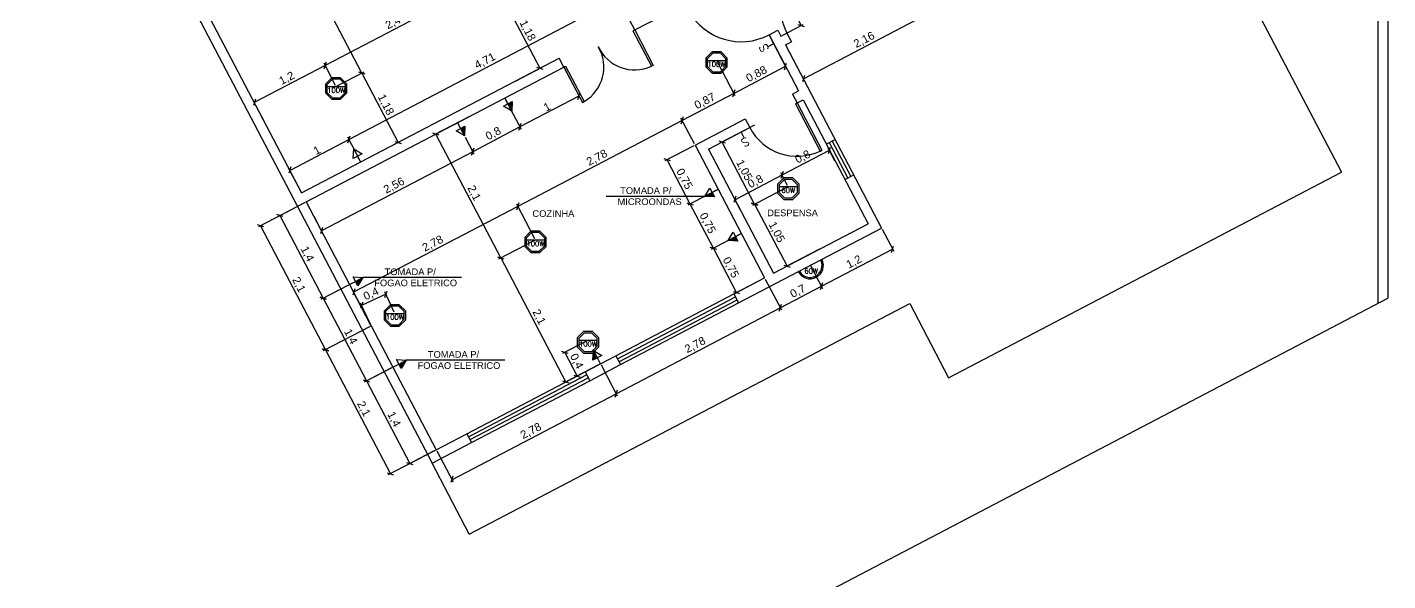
# Model space of a CAD drawing. Header units: millimetres. Extents: x 562 to 1062, y -27 to 300.
# Drawn here: x 684.96 to 705.36, y 224.34 to 232.64 of the extents above; entities that cross this region are included whole.
import ezdxf
from ezdxf.enums import TextEntityAlignment as Align

# ---------------------------------------------------------------- set-up
doc = ezdxf.new("R2010")
doc.units = ezdxf.units.MM
doc.header["$LTSCALE"] = 0.04
doc.linetypes.add('ACAD_ISO03W100', pattern=[30, 12, -18])
for name, color, linetype in [('01', 1, 'Continuous'), ('02', 2, 'Continuous'), ('03', 3, 'Continuous'), ('05', 5, 'Continuous'), ('1', 1, 'Continuous'), ('2', 2, 'Continuous'), ('BAN', 11, 'Continuous'), ('LUMINAR', 2, 'Continuous'), ('TRACEJADO', 7, 'ACAD_ISO03W100')]:
    doc.layers.add(name, color=color, linetype=linetype)
doc.styles.add('SIMPLEX', font='SIMPLEX.SHX')
doc.styles.get("Standard").update_dxf_attribs({"font": 'arial.ttf'})
doc.dimstyles.new('ISO-25', dxfattribs={"dimscale": 0.03, "dimtxt": 4, "dimasz": 2.5, "dimexe": 1.25, "dimexo": 0.625, "dimtad": 1, "dimtxsty": 'Standard', "dimblk": 'OBLIQUE', "dimcen": 2.5, "dimadec": 3, "dimazin": 0, "dimtfac": 1, "dimtmove": 0, "dimatfit": 3, "dimldrblk": 'OBLIQUE', "dimfxl": 1, "dimarcsym": 0})

# ---------------------------------------------------------------- blocks, each defined once
blk = doc.blocks.new('_Oblique')
at = {"layer": 'TRACEJADO', "color": 0, "lineweight": -2}
blk.add_line((-0.5, -0.5), (0.5, 0.5), dxfattribs=at)
blk = doc.blocks.new('*D317')
at = {"layer": 'BAN', "color": 0}
for p, q in [((695.742, 233.537), (696.06, 233.704)), ((696.027, 233.686), (696.561, 232.668)), ((696.364, 232.565), (696.594, 232.685))]:
    blk.add_line(p, q, dxfattribs=at)
at = {"layer": 'Defpoints', "color": 0}
for p in [(695.725, 233.528), (696.561, 232.668), (696.347, 232.556)]:
    blk.add_point(p, dxfattribs=at)
at = {"layer": 'BAN', "color": 0, "xscale": 0.075, "yscale": 0.075, "zscale": 0.075}
for p, rotation in [((696.027, 233.686), 117.6381895532745), ((696.561, 232.668), 297.6381895532745)]:
    blk.add_blockref('_Oblique', p, dxfattribs=dict(at, rotation=rotation))
at = {"layer": 'BAN', "color": 0, "insert": (696.374, 233.219), "char_height": 0.12, "attachment_point": 5, "rotation": 297.6382}
blk.add_mtext('1,15', dxfattribs=at)
blk = doc.blocks.new('*D319')
at = {"layer": 'BAN', "color": 0, "lineweight": -2}
for p, q in [((688.893, 230.496), (689.779, 230.96)), ((689.948, 230.637), (689.762, 230.994)), ((689.063, 230.173), (688.876, 230.53))]:
    blk.add_line(p, q, dxfattribs=at)
at = {"layer": 'Defpoints', "color": 0}
for p in [(689.779, 230.96), (689.957, 230.621), (689.071, 230.157)]:
    blk.add_point(p, dxfattribs=at)
at = {"layer": 'BAN', "color": 0, "lineweight": -2, "xscale": 0.075, "yscale": 0.075, "zscale": 0.075}
for p, rotation in [((689.779, 230.96), 27.63818955327951), ((688.893, 230.496), 207.6381895532795)]:
    blk.add_blockref('_Oblique', p, dxfattribs=dict(at, rotation=rotation))
at = {"layer": 'BAN', "color": 0, "insert": (689.3, 230.798), "char_height": 0.12, "attachment_point": 5, "rotation": 27.6382}
blk.add_mtext('1', dxfattribs=at)
blk = doc.blocks.new('*D320')
at = {"layer": 'BAN', "color": 0}
for p, q in [((689.779, 230.96), (693.951, 233.145)), ((694.097, 232.866), (693.933, 233.178)), ((689.948, 230.637), (689.762, 230.994))]:
    blk.add_line(p, q, dxfattribs=at)
at = {"layer": 'Defpoints', "color": 0}
for p in [(693.951, 233.145), (694.105, 232.849), (689.957, 230.621)]:
    blk.add_point(p, dxfattribs=at)
at = {"layer": 'BAN', "color": 0, "xscale": 0.075, "yscale": 0.075, "zscale": 0.075}
for p, rotation in [((693.951, 233.145), 27.63818955327947), ((689.779, 230.96), 207.6381895532795)]:
    blk.add_blockref('_Oblique', p, dxfattribs=dict(at, rotation=rotation))
at = {"layer": 'BAN', "color": 0, "insert": (691.823, 232.133), "char_height": 0.12, "attachment_point": 5, "rotation": 27.6382}
blk.add_mtext('4,71', dxfattribs=at)
blk = doc.blocks.new('*D323')
at = {"layer": 'BAN', "color": 0}
for p, q in [((691.707, 232.884), (691.533, 233.216)), ((691.55, 233.183), (689.424, 232.07)), ((689.581, 231.771), (689.407, 232.103))]:
    blk.add_line(p, q, dxfattribs=at)
at = {"layer": 'Defpoints', "color": 0}
for p in [(691.715, 232.868), (689.424, 232.07), (689.589, 231.754)]:
    blk.add_point(p, dxfattribs=at)
at = {"layer": 'BAN', "color": 0, "xscale": 0.075, "yscale": 0.075, "zscale": 0.075}
for p, rotation in [((691.55, 233.183), 27.63818955328132), ((689.424, 232.07), 207.6381895532814)]:
    blk.add_blockref('_Oblique', p, dxfattribs=dict(at, rotation=rotation))
at = {"layer": 'BAN', "color": 0, "insert": (690.445, 232.707), "char_height": 0.12, "attachment_point": 5, "rotation": 27.6382}
blk.add_mtext('2,4', dxfattribs=at)
blk = doc.blocks.new('*D324')
at = {"layer": 'BAN', "color": 0}
for p, q in [((689.424, 232.07), (688.361, 231.513)), ((689.581, 231.771), (689.407, 232.103)), ((688.518, 231.214), (688.344, 231.546))]:
    blk.add_line(p, q, dxfattribs=at)
at = {"layer": 'Defpoints', "color": 0}
for p in [(689.589, 231.754), (688.361, 231.513), (688.526, 231.198)]:
    blk.add_point(p, dxfattribs=at)
at = {"layer": 'BAN', "color": 0, "xscale": 0.075, "yscale": 0.075, "zscale": 0.075}
for p, rotation in [((689.424, 232.07), 27.63818955328132), ((688.361, 231.513), 207.6381895532814)]:
    blk.add_blockref('_Oblique', p, dxfattribs=dict(at, rotation=rotation))
at = {"layer": 'BAN', "color": 0, "insert": (688.851, 231.872), "char_height": 0.12, "attachment_point": 5, "rotation": 27.6382}
blk.add_mtext('1,2', dxfattribs=at)
blk = doc.blocks.new('*D343')
at = {"layer": 'BAN', "color": 0, "lineweight": -2}
for p, q in [((698.251, 233.362), (698.526, 232.837)), ((696.595, 231.868), (698.508, 232.87)), ((696.337, 232.36), (696.612, 231.835))]:
    blk.add_line(p, q, dxfattribs=at)
at = {"layer": 'Defpoints', "color": 0}
for p in [(698.242, 233.379), (698.508, 232.87), (696.328, 232.377)]:
    blk.add_point(p, dxfattribs=at)
at = {"layer": 'BAN', "color": 0, "lineweight": -2, "xscale": 0.075, "yscale": 0.075, "zscale": 0.075}
for p, rotation in [((698.508, 232.87), 27.63818955328153), ((696.595, 231.868), 207.6381895532815)]:
    blk.add_blockref('_Oblique', p, dxfattribs=dict(at, rotation=rotation))
at = {"layer": 'BAN', "color": 0, "insert": (697.509, 232.449), "char_height": 0.12, "attachment_point": 5, "rotation": 27.6382}
blk.add_mtext('2,16', dxfattribs=at)
blk = doc.blocks.new('*D347')
at = {"layer": 'BAN', "color": 0, "lineweight": -2}
for p, q in [((689.606, 231.763), (690.007, 231.973)), ((689.974, 231.956), (690.519, 230.915)), ((690.151, 230.722), (690.552, 230.932))]:
    blk.add_line(p, q, dxfattribs=at)
at = {"layer": 'Defpoints', "color": 0}
for p in [(689.589, 231.754), (690.519, 230.915), (690.134, 230.714)]:
    blk.add_point(p, dxfattribs=at)
at = {"layer": 'BAN', "color": 0, "lineweight": -2, "xscale": 0.075, "yscale": 0.075, "zscale": 0.075}
for p, rotation in [((689.974, 231.956), 117.6381895532807), ((690.519, 230.915), 297.6381895532807)]:
    blk.add_blockref('_Oblique', p, dxfattribs=dict(at, rotation=rotation))
at = {"layer": 'BAN', "color": 0, "insert": (690.327, 231.478), "char_height": 0.12, "attachment_point": 5, "rotation": 297.6382}
blk.add_mtext('1,18', dxfattribs=at)
blk = doc.blocks.new('*D348')
at = {"layer": 'BAN', "color": 0}
for p, q in [((688.516, 233.845), (688.917, 234.055)), ((689.974, 231.956), (688.884, 234.038)), ((689.606, 231.763), (690.007, 231.973))]:
    blk.add_line(p, q, dxfattribs=at)
at = {"layer": 'Defpoints', "color": 0}
for p in [(688.884, 234.038), (688.499, 233.836), (689.589, 231.754)]:
    blk.add_point(p, dxfattribs=at)
at = {"layer": 'BAN', "color": 0, "xscale": 0.075, "yscale": 0.075, "zscale": 0.075}
for p, rotation in [((688.884, 234.038), 117.6381895532807), ((689.974, 231.956), 297.6381895532807)]:
    blk.add_blockref('_Oblique', p, dxfattribs=dict(at, rotation=rotation))
at = {"layer": 'BAN', "color": 0, "insert": (689.51, 233.039), "char_height": 0.12, "attachment_point": 5, "rotation": 297.6382}
blk.add_mtext('2,35', dxfattribs=at)
blk = doc.blocks.new('*D350')
at = {"layer": 'BAN', "color": 0, "lineweight": -2}
for p, q in [((691.732, 232.876), (692.133, 233.087)), ((692.1, 233.069), (692.645, 232.028)), ((692.277, 231.836), (692.679, 232.046))]:
    blk.add_line(p, q, dxfattribs=at)
at = {"layer": 'Defpoints', "color": 0}
for p in [(691.715, 232.868), (692.645, 232.028), (692.261, 231.827)]:
    blk.add_point(p, dxfattribs=at)
at = {"layer": 'BAN', "color": 0, "lineweight": -2, "xscale": 0.075, "yscale": 0.075, "zscale": 0.075}
for p, rotation in [((692.1, 233.069), 117.6381895532807), ((692.645, 232.028), 297.6381895532807)]:
    blk.add_blockref('_Oblique', p, dxfattribs=dict(at, rotation=rotation))
at = {"layer": 'BAN', "color": 0, "insert": (692.453, 232.591), "char_height": 0.12, "attachment_point": 5, "rotation": 297.6382}
blk.add_mtext('1,18', dxfattribs=at)
blk = doc.blocks.new('*D356')
at = {"layer": 'BAN', "color": 0, "lineweight": -2}
for p, q in [((693.011, 232.029), (693.248, 231.577)), ((693.23, 231.611), (692.344, 231.147)), ((692.125, 231.565), (692.362, 231.113))]:
    blk.add_line(p, q, dxfattribs=at)
at = {"layer": 'Defpoints', "color": 0}
for p in [(693.002, 232.046), (692.116, 231.582), (692.344, 231.147)]:
    blk.add_point(p, dxfattribs=at)
at = {"layer": 'BAN', "color": 0, "lineweight": -2, "xscale": 0.075, "yscale": 0.075, "zscale": 0.075}
for p, rotation in [((693.23, 231.611), 27.63818955327516), ((692.344, 231.147), 207.6381895532752)]:
    blk.add_blockref('_Oblique', p, dxfattribs=dict(at, rotation=rotation))
at = {"layer": 'BAN', "color": 0, "insert": (692.751, 231.449), "char_height": 0.12, "attachment_point": 5, "rotation": 27.6382}
blk.add_mtext('1', dxfattribs=at)
blk = doc.blocks.new('*D357')
at = {"layer": 'BAN', "color": 0}
for p, q in [((692.125, 231.565), (692.362, 231.113)), ((691.521, 230.995), (691.653, 230.742)), ((692.344, 231.147), (691.636, 230.776))]:
    blk.add_line(p, q, dxfattribs=at)
at = {"layer": 'Defpoints', "color": 0}
for p in [(692.116, 231.582), (691.512, 231.012), (691.636, 230.776)]:
    blk.add_point(p, dxfattribs=at)
at = {"layer": 'BAN', "color": 0, "xscale": 0.075, "yscale": 0.075, "zscale": 0.075}
for p, rotation in [((692.344, 231.147), 27.63818955327516), ((691.636, 230.776), 207.6381895532752)]:
    blk.add_blockref('_Oblique', p, dxfattribs=dict(at, rotation=rotation))
at = {"layer": 'BAN', "color": 0, "insert": (691.948, 231.042), "char_height": 0.12, "attachment_point": 5, "rotation": 27.6382}
blk.add_mtext('0,8', dxfattribs=at)
blk = doc.blocks.new('*D358')
at = {"layer": 'BAN', "color": 0}
for p, q in [((691.521, 230.995), (691.653, 230.742)), ((691.636, 230.776), (689.369, 229.589)), ((689.254, 229.808), (689.386, 229.555))]:
    blk.add_line(p, q, dxfattribs=at)
at = {"layer": 'Defpoints', "color": 0}
for p in [(691.512, 231.012), (689.245, 229.825), (689.369, 229.589)]:
    blk.add_point(p, dxfattribs=at)
at = {"layer": 'BAN', "color": 0, "xscale": 0.075, "yscale": 0.075, "zscale": 0.075}
for p, rotation in [((691.636, 230.776), 27.63818955327516), ((689.369, 229.589), 207.6381895532752)]:
    blk.add_blockref('_Oblique', p, dxfattribs=dict(at, rotation=rotation))
at = {"layer": 'BAN', "color": 0, "insert": (690.46, 230.263), "char_height": 0.12, "attachment_point": 5, "rotation": 27.6382}
blk.add_mtext('2,56', dxfattribs=at)
blk = doc.blocks.new('*D359')
at = {"layer": 'BAN', "color": 0, "lineweight": -2}
for p, q in [((696.077, 232.534), (696.344, 232.024)), ((695.301, 232.128), (695.568, 231.618)), ((695.551, 231.651), (696.326, 232.057))]:
    blk.add_line(p, q, dxfattribs=at)
at = {"layer": 'Defpoints', "color": 0}
for p in [(696.068, 232.551), (695.293, 232.145), (696.326, 232.057)]:
    blk.add_point(p, dxfattribs=at)
at = {"layer": 'BAN', "color": 0, "lineweight": -2, "xscale": 0.075, "yscale": 0.075, "zscale": 0.075}
for p, rotation in [((696.326, 232.057), 27.63818955327663), ((695.551, 231.651), 207.6381895532766)]:
    blk.add_blockref('_Oblique', p, dxfattribs=dict(at, rotation=rotation))
at = {"layer": 'BAN', "color": 0, "insert": (695.896, 231.935), "char_height": 0.12, "attachment_point": 5, "rotation": 27.6382}
blk.add_mtext('0,88', dxfattribs=at)
blk = doc.blocks.new('*D360')
at = {"layer": 'BAN', "color": 0}
for p, q in [((695.301, 232.128), (695.568, 231.618)), ((695.551, 231.651), (694.776, 231.246)), ((694.961, 230.892), (694.758, 231.279))]:
    blk.add_line(p, q, dxfattribs=at)
at = {"layer": 'Defpoints', "color": 0}
for p in [(695.293, 232.145), (694.776, 231.246), (694.97, 230.875)]:
    blk.add_point(p, dxfattribs=at)
at = {"layer": 'BAN', "color": 0, "xscale": 0.075, "yscale": 0.075, "zscale": 0.075}
for p, rotation in [((695.551, 231.651), 27.6381895532766), ((694.776, 231.246), 207.6381895532766)]:
    blk.add_blockref('_Oblique', p, dxfattribs=dict(at, rotation=rotation))
at = {"layer": 'BAN', "color": 0, "insert": (695.121, 231.529), "char_height": 0.12, "attachment_point": 5, "rotation": 27.6382}
blk.add_mtext('0,87', dxfattribs=at)
blk = doc.blocks.new('*D361')
at = {"layer": 'BAN', "color": 0}
for p, q in [((694.776, 231.246), (692.314, 229.956)), ((694.961, 230.892), (694.758, 231.279)), ((692.569, 229.47), (692.296, 229.989))]:
    blk.add_line(p, q, dxfattribs=at)
at = {"layer": 'Defpoints', "color": 0}
for p in [(694.97, 230.875), (692.314, 229.956), (692.577, 229.453)]:
    blk.add_point(p, dxfattribs=at)
at = {"layer": 'BAN', "color": 0, "xscale": 0.075, "yscale": 0.075, "zscale": 0.075}
for p, rotation in [((694.776, 231.246), 27.6381895532766), ((692.314, 229.956), 207.6381895532766)]:
    blk.add_blockref('_Oblique', p, dxfattribs=dict(at, rotation=rotation))
at = {"layer": 'BAN', "color": 0, "insert": (693.503, 230.681), "char_height": 0.12, "attachment_point": 5, "rotation": 27.6382}
blk.add_mtext('2,78', dxfattribs=at)
blk = doc.blocks.new('*D362')
at = {"layer": 'BAN', "color": 0}
for p, q in [((692.314, 229.956), (689.851, 228.667)), ((692.569, 229.47), (692.296, 229.989)), ((690.106, 228.18), (689.834, 228.7))]:
    blk.add_line(p, q, dxfattribs=at)
at = {"layer": 'Defpoints', "color": 0}
for p in [(692.577, 229.453), (689.851, 228.667), (690.115, 228.164)]:
    blk.add_point(p, dxfattribs=at)
at = {"layer": 'BAN', "color": 0, "xscale": 0.075, "yscale": 0.075, "zscale": 0.075}
for p, rotation in [((692.314, 229.956), 27.6381895532766), ((689.851, 228.667), 207.6381895532766)]:
    blk.add_blockref('_Oblique', p, dxfattribs=dict(at, rotation=rotation))
at = {"layer": 'BAN', "color": 0, "insert": (691.04, 229.392), "char_height": 0.12, "attachment_point": 5, "rotation": 27.6382}
blk.add_mtext('2,78', dxfattribs=at)
blk = doc.blocks.new('*D363')
at = {"layer": 'BAN', "color": 0, "lineweight": -2}
for p, q in [((693.561, 227.576), (693.804, 227.112)), ((691.324, 225.855), (693.787, 227.145)), ((691.098, 226.287), (691.341, 225.822))]:
    blk.add_line(p, q, dxfattribs=at)
at = {"layer": 'Defpoints', "color": 0}
for p in [(693.552, 227.593), (693.787, 227.145), (691.089, 226.303)]:
    blk.add_point(p, dxfattribs=at)
at = {"layer": 'BAN', "color": 0, "lineweight": -2, "xscale": 0.075, "yscale": 0.075, "zscale": 0.075}
for p, rotation in [((693.787, 227.145), 27.63818955327713), ((691.324, 225.855), 207.6381895532771)]:
    blk.add_blockref('_Oblique', p, dxfattribs=dict(at, rotation=rotation))
at = {"layer": 'BAN', "color": 0, "insert": (692.513, 226.581), "char_height": 0.12, "attachment_point": 5, "rotation": 27.6382}
blk.add_mtext('2,78', dxfattribs=at)
blk = doc.blocks.new('*D364')
at = {"layer": 'BAN', "color": 0}
for p, q in [((696.022, 228.865), (696.266, 228.401)), ((693.787, 227.145), (696.248, 228.434)), ((693.561, 227.576), (693.804, 227.112))]:
    blk.add_line(p, q, dxfattribs=at)
at = {"layer": 'Defpoints', "color": 0}
for p in [(696.014, 228.882), (696.248, 228.434), (693.552, 227.593)]:
    blk.add_point(p, dxfattribs=at)
at = {"layer": 'BAN', "color": 0, "xscale": 0.075, "yscale": 0.075, "zscale": 0.075}
for p, rotation in [((696.248, 228.434), 27.63818955327713), ((693.787, 227.145), 207.6381895532771)]:
    blk.add_blockref('_Oblique', p, dxfattribs=dict(at, rotation=rotation))
at = {"layer": 'BAN', "color": 0, "insert": (694.975, 227.87), "char_height": 0.12, "attachment_point": 5, "rotation": 27.6382}
blk.add_mtext('2,78', dxfattribs=at)
blk = doc.blocks.new('*D365')
at = {"layer": 'BAN', "color": 0}
for p, q in [((696.704, 229.069), (696.884, 228.725)), ((696.022, 228.865), (696.266, 228.401)), ((696.248, 228.434), (696.867, 228.758))]:
    blk.add_line(p, q, dxfattribs=at)
at = {"layer": 'Defpoints', "color": 0}
for p in [(696.695, 229.086), (696.014, 228.882), (696.867, 228.758)]:
    blk.add_point(p, dxfattribs=at)
at = {"layer": 'BAN', "color": 0, "xscale": 0.075, "yscale": 0.075, "zscale": 0.075}
for p, rotation in [((696.867, 228.758), 27.63818955327713), ((696.248, 228.434), 207.6381895532771)]:
    blk.add_blockref('_Oblique', p, dxfattribs=dict(at, rotation=rotation))
at = {"layer": 'BAN', "color": 0, "insert": (696.515, 228.676), "char_height": 0.12, "attachment_point": 5, "rotation": 27.6382}
blk.add_mtext('0,7', dxfattribs=at)
blk = doc.blocks.new('*D366')
at = {"layer": 'BAN', "color": 0}
for p, q in [((697.775, 229.614), (697.949, 229.282)), ((696.867, 228.758), (697.931, 229.315)), ((696.704, 229.069), (696.884, 228.725))]:
    blk.add_line(p, q, dxfattribs=at)
at = {"layer": 'Defpoints', "color": 0}
for p in [(697.766, 229.63), (697.931, 229.315), (696.695, 229.086)]:
    blk.add_point(p, dxfattribs=at)
at = {"layer": 'BAN', "color": 0, "xscale": 0.075, "yscale": 0.075, "zscale": 0.075}
for p, rotation in [((697.931, 229.315), 27.63818955327713), ((696.867, 228.758), 207.6381895532771)]:
    blk.add_blockref('_Oblique', p, dxfattribs=dict(at, rotation=rotation))
at = {"layer": 'BAN', "color": 0, "insert": (697.357, 229.117), "char_height": 0.12, "attachment_point": 5, "rotation": 27.6382}
blk.add_mtext('1,2', dxfattribs=at)
blk = doc.blocks.new('*D367')
at = {"layer": 'BAN', "color": 0, "lineweight": -2}
for p, q in [((690.335, 228.639), (689.971, 228.47)), ((690.461, 228.366), (690.319, 228.673)), ((690.098, 228.197), (689.956, 228.504))]:
    blk.add_line(p, q, dxfattribs=at)
at = {"layer": 'Defpoints', "color": 0}
for p in [(689.971, 228.47), (690.469, 228.349), (690.106, 228.18)]:
    blk.add_point(p, dxfattribs=at)
at = {"layer": 'BAN', "color": 0, "lineweight": -2, "xscale": 0.075, "yscale": 0.075, "zscale": 0.075}
for p, rotation in [((689.971, 228.47), 204.9544143938091), ((690.335, 228.639), 24.95441439380911)]:
    blk.add_blockref('_Oblique', p, dxfattribs=dict(at, rotation=rotation))
at = {"layer": 'BAN', "color": 0, "insert": (690.115, 228.637), "char_height": 0.12, "attachment_point": 5, "rotation": 24.9544}
blk.add_mtext('0,4', dxfattribs=at)
blk = doc.blocks.new('*D368')
at = {"layer": 'BAN', "color": 0, "lineweight": -2}
for p, q in [((689.124, 230.015), (688.712, 229.799)), ((688.745, 229.817), (689.395, 228.577)), ((689.774, 228.775), (689.361, 228.559))]:
    blk.add_line(p, q, dxfattribs=at)
at = {"layer": 'Defpoints', "color": 0}
for p in [(689.141, 230.024), (689.79, 228.784), (689.395, 228.577)]:
    blk.add_point(p, dxfattribs=at)
at = {"layer": 'BAN', "color": 0, "lineweight": -2, "xscale": 0.075, "yscale": 0.075, "zscale": 0.075}
for p, rotation in [((688.745, 229.817), 117.6381895532964), ((689.395, 228.577), 297.6381895532963)]:
    blk.add_blockref('_Oblique', p, dxfattribs=dict(at, rotation=rotation))
at = {"layer": 'BAN', "color": 0, "insert": (689.15, 229.239), "char_height": 0.12, "attachment_point": 5, "rotation": 297.6382}
blk.add_mtext('1,4', dxfattribs=at)
blk = doc.blocks.new('*D369')
at = {"layer": 'BAN', "color": 0}
for p, q in [((690.423, 227.535), (690.011, 227.319)), ((690.044, 227.336), (690.694, 226.096)), ((691.073, 226.295), (690.66, 226.079))]:
    blk.add_line(p, q, dxfattribs=at)
at = {"layer": 'Defpoints', "color": 0}
for p in [(690.44, 227.543), (691.089, 226.303), (690.694, 226.096)]:
    blk.add_point(p, dxfattribs=at)
at = {"layer": 'BAN', "color": 0, "xscale": 0.075, "yscale": 0.075, "zscale": 0.075}
for p, rotation in [((690.044, 227.336), 117.6381895532964), ((690.694, 226.096), 297.6381895532963)]:
    blk.add_blockref('_Oblique', p, dxfattribs=dict(at, rotation=rotation))
at = {"layer": 'BAN', "color": 0, "insert": (690.449, 226.758), "char_height": 0.12, "attachment_point": 5, "rotation": 297.6382}
blk.add_mtext('1,4', dxfattribs=at)
blk = doc.blocks.new('*D370')
at = {"layer": 'BAN', "color": 0}
for p, q in [((689.774, 228.775), (689.361, 228.559)), ((689.395, 228.577), (690.044, 227.336)), ((690.407, 227.526), (690.011, 227.319))]:
    blk.add_line(p, q, dxfattribs=at)
at = {"layer": 'Defpoints', "color": 0}
for p in [(689.79, 228.784), (690.423, 227.535), (690.044, 227.336)]:
    blk.add_point(p, dxfattribs=at)
at = {"layer": 'BAN', "color": 0, "xscale": 0.075, "yscale": 0.075, "zscale": 0.075}
for p, rotation in [((689.395, 228.577), 117.6381895532964), ((690.044, 227.336), 297.6381895532963)]:
    blk.add_blockref('_Oblique', p, dxfattribs=dict(at, rotation=rotation))
at = {"layer": 'BAN', "color": 0, "insert": (689.8, 227.999), "char_height": 0.12, "attachment_point": 5, "rotation": 297.6382}
blk.add_mtext('1,4', dxfattribs=at)
blk = doc.blocks.new('*D371')
at = {"layer": 'BAN', "color": 0, "lineweight": -2}
for p, q in [((689.124, 230.015), (688.422, 229.647)), ((688.455, 229.665), (689.429, 227.804)), ((690.098, 228.155), (689.396, 227.787))]:
    blk.add_line(p, q, dxfattribs=at)
at = {"layer": 'Defpoints', "color": 0}
for p in [(689.141, 230.024), (690.115, 228.164), (689.429, 227.804)]:
    blk.add_point(p, dxfattribs=at)
at = {"layer": 'BAN', "color": 0, "lineweight": -2, "xscale": 0.075, "yscale": 0.075, "zscale": 0.075}
for p, rotation in [((688.455, 229.665), 117.6381895532795), ((689.429, 227.804), 297.6381895532795)]:
    blk.add_blockref('_Oblique', p, dxfattribs=dict(at, rotation=rotation))
at = {"layer": 'BAN', "color": 0, "insert": (689.022, 228.777), "char_height": 0.12, "attachment_point": 5, "rotation": 297.6382}
blk.add_mtext('2,1', dxfattribs=at)
blk = doc.blocks.new('*D372')
at = {"layer": 'BAN', "color": 0}
for p, q in [((690.098, 228.155), (689.396, 227.787)), ((689.429, 227.804), (690.403, 225.944)), ((691.056, 226.286), (690.37, 225.927))]:
    blk.add_line(p, q, dxfattribs=at)
at = {"layer": 'Defpoints', "color": 0}
for p in [(690.115, 228.164), (691.073, 226.295), (690.403, 225.944)]:
    blk.add_point(p, dxfattribs=at)
at = {"layer": 'BAN', "color": 0, "xscale": 0.075, "yscale": 0.075, "zscale": 0.075}
for p, rotation in [((689.429, 227.804), 117.6381895532795), ((690.403, 225.944), 297.6381895532795)]:
    blk.add_blockref('_Oblique', p, dxfattribs=dict(at, rotation=rotation))
at = {"layer": 'BAN', "color": 0, "insert": (689.996, 226.916), "char_height": 0.12, "attachment_point": 5, "rotation": 297.6382}
blk.add_mtext('2,1', dxfattribs=at)
blk = doc.blocks.new('*D373')
at = {"layer": 'BAN', "color": 0, "lineweight": -2}
for p, q in [((691.586, 231.305), (691.05, 231.024)), ((692.057, 229.181), (691.083, 231.041)), ((692.561, 229.444), (692.024, 229.163))]:
    blk.add_line(p, q, dxfattribs=at)
at = {"layer": 'Defpoints', "color": 0}
for p in [(691.603, 231.313), (691.083, 231.041), (692.577, 229.453)]:
    blk.add_point(p, dxfattribs=at)
at = {"layer": 'BAN', "color": 0, "lineweight": -2, "xscale": 0.075, "yscale": 0.075, "zscale": 0.075}
for p, rotation in [((691.083, 231.041), 117.6381895532795), ((692.057, 229.181), 297.6381895532795)]:
    blk.add_blockref('_Oblique', p, dxfattribs=dict(at, rotation=rotation))
at = {"layer": 'BAN', "color": 0, "insert": (691.651, 230.153), "char_height": 0.12, "attachment_point": 5, "rotation": 297.6382}
blk.add_mtext('2,1', dxfattribs=at)
blk = doc.blocks.new('*D374')
at = {"layer": 'BAN', "color": 0}
for p, q in [((692.561, 229.444), (692.024, 229.163)), ((692.057, 229.181), (693.031, 227.32)), ((693.305, 227.464), (692.998, 227.303))]:
    blk.add_line(p, q, dxfattribs=at)
at = {"layer": 'Defpoints', "color": 0}
for p in [(692.577, 229.453), (693.031, 227.32), (693.322, 227.472)]:
    blk.add_point(p, dxfattribs=at)
at = {"layer": 'BAN', "color": 0, "xscale": 0.075, "yscale": 0.075, "zscale": 0.075}
for p, rotation in [((692.057, 229.181), 117.6381895532795), ((693.031, 227.32), 297.6381895532795)]:
    blk.add_blockref('_Oblique', p, dxfattribs=dict(at, rotation=rotation))
at = {"layer": 'BAN', "color": 0, "insert": (692.625, 228.293), "char_height": 0.12, "attachment_point": 5, "rotation": 297.6382}
blk.add_mtext('2,1', dxfattribs=at)
blk = doc.blocks.new('*D375')
at = {"layer": 'BAN', "color": 0, "lineweight": -2}
for p, q in [((693.349, 227.938), (692.983, 227.746)), ((693.016, 227.764), (693.201, 227.409)), ((693.535, 227.584), (693.168, 227.392))]:
    blk.add_line(p, q, dxfattribs=at)
at = {"layer": 'Defpoints', "color": 0}
for p in [(693.366, 227.947), (693.551, 227.593), (693.201, 227.409)]:
    blk.add_point(p, dxfattribs=at)
at = {"layer": 'BAN', "color": 0, "lineweight": -2, "xscale": 0.075, "yscale": 0.075, "zscale": 0.075}
for p, rotation in [((693.016, 227.764), 117.6381895532764), ((693.201, 227.409), 297.6381895532764)]:
    blk.add_blockref('_Oblique', p, dxfattribs=dict(at, rotation=rotation))
at = {"layer": 'BAN', "color": 0, "insert": (693.189, 227.629), "char_height": 0.12, "attachment_point": 5, "rotation": 297.6382}
blk.add_mtext('0,4', dxfattribs=at)
blk = doc.blocks.new('*D376')
at = {"layer": 'BAN', "color": 0, "lineweight": -2}
for p, q in [((695.649, 229.538), (695.212, 229.309)), ((695.593, 228.662), (695.245, 229.326)), ((695.997, 228.873), (695.56, 228.644))]:
    blk.add_line(p, q, dxfattribs=at)
at = {"layer": 'Defpoints', "color": 0}
for p in [(695.666, 229.546), (695.245, 229.326), (696.014, 228.882)]:
    blk.add_point(p, dxfattribs=at)
at = {"layer": 'BAN', "color": 0, "lineweight": -2, "xscale": 0.075, "yscale": 0.075, "zscale": 0.075}
for p, rotation in [((695.245, 229.326), 117.6381895532795), ((695.593, 228.662), 297.6381895532795)]:
    blk.add_blockref('_Oblique', p, dxfattribs=dict(at, rotation=rotation))
at = {"layer": 'BAN', "color": 0, "insert": (695.5, 229.036), "char_height": 0.12, "attachment_point": 5, "rotation": 297.6382}
blk.add_mtext('0,75', dxfattribs=at)
blk = doc.blocks.new('*D377')
at = {"layer": 'BAN', "color": 0}
for p, q in [((695.301, 230.202), (694.864, 229.973)), ((695.245, 229.326), (694.897, 229.991)), ((695.649, 229.538), (695.212, 229.309))]:
    blk.add_line(p, q, dxfattribs=at)
at = {"layer": 'Defpoints', "color": 0}
for p in [(695.318, 230.211), (694.897, 229.991), (695.666, 229.546)]:
    blk.add_point(p, dxfattribs=at)
at = {"layer": 'BAN', "color": 0, "xscale": 0.075, "yscale": 0.075, "zscale": 0.075}
for p, rotation in [((694.897, 229.991), 117.6381895532795), ((695.245, 229.326), 297.6381895532795)]:
    blk.add_blockref('_Oblique', p, dxfattribs=dict(at, rotation=rotation))
at = {"layer": 'BAN', "color": 0, "insert": (695.152, 229.701), "char_height": 0.12, "attachment_point": 5, "rotation": 297.6382}
blk.add_mtext('0,75', dxfattribs=at)
blk = doc.blocks.new('*D378')
at = {"layer": 'BAN', "color": 0}
for p, q in [((694.953, 230.866), (694.516, 230.638)), ((694.897, 229.991), (694.55, 230.655)), ((695.301, 230.202), (694.864, 229.973))]:
    blk.add_line(p, q, dxfattribs=at)
at = {"layer": 'Defpoints', "color": 0}
for p in [(694.97, 230.875), (694.55, 230.655), (695.318, 230.211)]:
    blk.add_point(p, dxfattribs=at)
at = {"layer": 'BAN', "color": 0, "xscale": 0.075, "yscale": 0.075, "zscale": 0.075}
for p, rotation in [((694.55, 230.655), 117.6381895532795), ((694.897, 229.991), 297.6381895532795)]:
    blk.add_blockref('_Oblique', p, dxfattribs=dict(at, rotation=rotation))
at = {"layer": 'BAN', "color": 0, "insert": (694.804, 230.365), "char_height": 0.12, "attachment_point": 5, "rotation": 297.6382}
blk.add_mtext('0,75', dxfattribs=at)
blk = doc.blocks.new('*D379')
at = {"layer": 'BAN', "color": 0, "lineweight": -2}
for p, q in [((695.864, 231.174), (695.344, 230.902)), ((695.864, 229.989), (695.377, 230.919)), ((696.352, 230.244), (695.831, 229.971))]:
    blk.add_line(p, q, dxfattribs=at)
at = {"layer": 'Defpoints', "color": 0}
for p in [(695.881, 231.183), (695.377, 230.919), (696.368, 230.253)]:
    blk.add_point(p, dxfattribs=at)
at = {"layer": 'BAN', "color": 0, "lineweight": -2, "xscale": 0.075, "yscale": 0.075, "zscale": 0.075}
for p, rotation in [((695.377, 230.919), 117.6381895532826), ((695.864, 229.989), 297.6381895532826)]:
    blk.add_blockref('_Oblique', p, dxfattribs=dict(at, rotation=rotation))
at = {"layer": 'BAN', "color": 0, "insert": (695.701, 230.496), "char_height": 0.12, "attachment_point": 5, "rotation": 297.6382}
blk.add_mtext('1,05', dxfattribs=at)
blk = doc.blocks.new('*D380')
at = {"layer": 'BAN', "color": 0}
for p, q in [((696.352, 230.244), (695.831, 229.971)), ((695.864, 229.989), (696.351, 229.059)), ((696.839, 229.314), (696.318, 229.041))]:
    blk.add_line(p, q, dxfattribs=at)
at = {"layer": 'Defpoints', "color": 0}
for p in [(696.368, 230.253), (696.855, 229.323), (696.351, 229.059)]:
    blk.add_point(p, dxfattribs=at)
at = {"layer": 'BAN', "color": 0, "xscale": 0.075, "yscale": 0.075, "zscale": 0.075}
for p, rotation in [((695.864, 229.989), 117.6381895532826), ((696.351, 229.059), 297.6381895532826)]:
    blk.add_blockref('_Oblique', p, dxfattribs=dict(at, rotation=rotation))
at = {"layer": 'BAN', "color": 0, "insert": (696.188, 229.566), "char_height": 0.12, "attachment_point": 5, "rotation": 297.6382}
blk.add_mtext('1,05', dxfattribs=at)
blk = doc.blocks.new('*D381')
at = {"layer": 'BAN', "color": 0, "lineweight": -2}
for p, q in [((695.568, 230.056), (696.277, 230.427)), ((696.359, 230.269), (696.259, 230.46)), ((695.651, 229.898), (695.551, 230.089))]:
    blk.add_line(p, q, dxfattribs=at)
at = {"layer": 'Defpoints', "color": 0}
for p in [(696.277, 230.427), (696.368, 230.253), (695.659, 229.882)]:
    blk.add_point(p, dxfattribs=at)
at = {"layer": 'BAN', "color": 0, "lineweight": -2, "xscale": 0.075, "yscale": 0.075, "zscale": 0.075}
for p, rotation in [((696.277, 230.427), 27.63818955328548), ((695.568, 230.056), 207.6381895532855)]:
    blk.add_blockref('_Oblique', p, dxfattribs=dict(at, rotation=rotation))
at = {"layer": 'BAN', "color": 0, "insert": (695.88, 230.322), "char_height": 0.12, "attachment_point": 5, "rotation": 27.6382}
blk.add_mtext('0,8', dxfattribs=at)
blk = doc.blocks.new('*D382')
at = {"layer": 'BAN', "color": 0}
for p, q in [((696.277, 230.427), (696.986, 230.798)), ((697.068, 230.64), (696.968, 230.831)), ((696.359, 230.269), (696.259, 230.46))]:
    blk.add_line(p, q, dxfattribs=at)
at = {"layer": 'Defpoints', "color": 0}
for p in [(696.986, 230.798), (697.077, 230.624), (696.368, 230.253)]:
    blk.add_point(p, dxfattribs=at)
at = {"layer": 'BAN', "color": 0, "xscale": 0.075, "yscale": 0.075, "zscale": 0.075}
for p, rotation in [((696.986, 230.798), 27.63818955328548), ((696.277, 230.427), 207.6381895532855)]:
    blk.add_blockref('_Oblique', p, dxfattribs=dict(at, rotation=rotation))
at = {"layer": 'BAN', "color": 0, "insert": (696.589, 230.693), "char_height": 0.12, "attachment_point": 5, "rotation": 27.6382}
blk.add_mtext('0,8', dxfattribs=at)

msp = doc.modelspace()

# ---------------------------------------------------------------- hatches: boundary and pattern name
at = {"layer": '03'}
for points in [[(692.229, 231.528), (692.163, 231.493), (692.221, 231.383)], [(691.52, 231.157), (691.454, 231.122), (691.512, 231.012)], [(695.229, 230.164), (695.118, 230.106), (695.264, 230.098)], [(695.577, 229.5), (695.466, 229.442), (695.612, 229.433)], [(689.99, 228.888), (689.879, 228.83), (689.914, 228.764)], [(693.455, 227.777), (693.446, 227.768), (693.439, 227.647), (693.506, 227.681)], [(690.639, 227.648), (690.528, 227.59), (690.563, 227.523)]]:
    msp.add_hatch(color=256, dxfattribs=at).paths.add_polyline_path(points)

# ---------------------------------------------------------------- linework, layer by layer
at = {"layer": '02'}
for p, q in [((702.087, 235.392), (704.664, 230.47)), ((698.773, 227.385), (704.664, 230.47)), ((650.358, 199.776), (705.358, 228.576)), ((693.782, 227.713), (695.554, 228.641)), ((693.806, 227.669), (695.577, 228.597)), ((693.829, 227.625), (695.6, 228.553)), ((693.852, 227.581), (695.624, 228.508)), ((691.583, 225.038), (698.19, 228.498)), ((698.19, 228.498), (698.773, 227.385)), ((691.55, 226.544), (693.322, 227.472)), ((691.573, 226.5), (693.345, 227.428)), ((691.596, 226.456), (693.368, 227.384)), ((691.619, 226.412), (693.391, 227.339)), ((691.583, 225.038), (691.026, 226.101))]:
    msp.add_line(p, q, dxfattribs=at)
at = {"layer": '02', "linetype": 'Continuous'}
msp.add_arc((693.002, 232.046), 0.601, 300.5006, 30.5006, dxfattribs=at)
at = {"layer": '03'}
for p, q in [((696.149, 232.396), (696.061, 232.349)), ((692.116, 231.582), (692.163, 231.493)), ((692.096, 231.459), (692.229, 231.528)), ((692.221, 231.383), (692.096, 231.459)), ((692.163, 231.493), (692.221, 231.383)), ((692.229, 231.528), (692.221, 231.383)), ((691.408, 231.211), (691.454, 231.122)), ((691.388, 231.088), (691.52, 231.157)), ((691.512, 231.012), (691.388, 231.088)), ((691.454, 231.122), (691.512, 231.012)), ((691.52, 231.157), (691.512, 231.012)), ((695.66, 231.067), (695.706, 230.978)), ((689.844, 230.675), (689.853, 230.82)), ((689.853, 230.82), (689.977, 230.744)), ((689.977, 230.744), (689.844, 230.675)), ((689.957, 230.621), (689.911, 230.709)), ((695.118, 230.106), (695.194, 230.231)), ((695.118, 230.106), (695.229, 230.164)), ((695.194, 230.231), (695.264, 230.098)), ((695.318, 230.211), (695.229, 230.164)), ((695.118, 230.106), (693.638, 230.106)), ((695.264, 230.098), (695.118, 230.106)), ((695.466, 229.442), (695.542, 229.566)), ((695.542, 229.566), (695.612, 229.433)), ((695.666, 229.546), (695.577, 229.5)), ((695.466, 229.442), (695.577, 229.5)), ((695.612, 229.433), (695.466, 229.442)), ((689.79, 228.784), (689.879, 228.83)), ((689.844, 228.897), (689.99, 228.888)), ((689.914, 228.764), (689.844, 228.897)), ((689.879, 228.83), (689.99, 228.888)), ((689.99, 228.888), (689.914, 228.764)), ((691.47, 228.888), (689.99, 228.888)), ((693.439, 227.647), (693.448, 227.792)), ((693.572, 227.716), (693.439, 227.647)), ((693.448, 227.792), (693.572, 227.716)), ((693.506, 227.681), (693.448, 227.792)), ((690.44, 227.543), (690.528, 227.59)), ((690.563, 227.523), (690.494, 227.656)), ((690.494, 227.656), (690.639, 227.648)), ((690.528, 227.59), (690.639, 227.648)), ((690.639, 227.648), (690.563, 227.523)), ((692.119, 227.648), (690.639, 227.648)), ((693.552, 227.593), (693.506, 227.681))]:
    msp.add_line(p, q, dxfattribs=at)
for points in [[(695.226, 232.276), (695.131, 232.181), (695.131, 232.047), (695.226, 231.952), (695.36, 231.952), (695.454, 232.047), (695.454, 232.181), (695.36, 232.276)], [(689.522, 231.885), (689.428, 231.791), (689.428, 231.657), (689.522, 231.562), (689.656, 231.562), (689.751, 231.657), (689.751, 231.791), (689.656, 231.885)], [(696.301, 230.384), (696.206, 230.289), (696.206, 230.155), (696.301, 230.06), (696.435, 230.06), (696.53, 230.155), (696.53, 230.289), (696.435, 230.384)], [(692.51, 229.584), (692.416, 229.489), (692.416, 229.355), (692.51, 229.261), (692.644, 229.261), (692.739, 229.355), (692.739, 229.489), (692.644, 229.584)], [(690.402, 228.48), (690.308, 228.385), (690.308, 228.251), (690.402, 228.157), (690.536, 228.157), (690.631, 228.251), (690.631, 228.385), (690.536, 228.48)], [(693.299, 228.078), (693.204, 227.983), (693.204, 227.849), (693.299, 227.754), (693.433, 227.754), (693.528, 227.849), (693.528, 227.983), (693.433, 228.078)]]:
    msp.add_lwpolyline(points, close=True, dxfattribs=at)
msp.add_arc((696.695, 229.069), 0.2, 207.6382, 27.6382, dxfattribs=at)
at = {"layer": '05'}
for p, q in [((705.208, 248.113), (705.208, 228.497)), ((705.358, 248.113), (705.358, 228.576)), ((685.639, 236.389), (687.616, 232.612)), ((685.789, 236.426), (689.071, 230.157)), ((694.065, 232.603), (695.616, 233.414)), ((687.616, 232.612), (691.026, 226.101)), ((694.065, 232.603), (693.996, 232.735)), ((696.08, 232.528), (696.212, 232.598)), ((696.212, 232.598), (696.259, 232.509)), ((696.08, 232.528), (696.52, 231.687)), ((696.259, 232.509), (696.347, 232.556)), ((696.328, 232.377), (696.417, 232.423)), ((696.347, 232.556), (696.417, 232.423)), ((689.071, 230.157), (692.933, 232.179)), ((693.002, 232.046), (692.933, 232.179)), ((696.328, 232.377), (697.766, 229.63)), ((689.141, 230.024), (693.002, 232.046)), ((696.432, 231.641), (696.52, 231.687)), ((696.432, 231.641), (696.501, 231.508)), ((696.501, 231.508), (696.59, 231.554)), ((696.59, 231.554), (697.564, 229.694)), ((694.97, 230.875), (695.723, 231.269)), ((695.723, 231.269), (695.792, 231.137)), ((695.172, 230.812), (695.792, 231.137)), ((696.938, 230.89), (697.071, 230.959)), ((694.97, 230.875), (696.014, 228.882)), ((695.172, 230.812), (696.147, 228.951)), ((697.216, 230.358), (697.349, 230.428)), ((689.141, 230.024), (691.089, 226.303)), ((695.624, 228.508), (697.766, 229.63)), ((696.147, 228.951), (697.564, 229.694)), ((695.554, 228.641), (696.014, 228.882)), ((695.554, 228.641), (695.624, 228.508)), ((693.322, 227.472), (693.782, 227.713)), ((693.782, 227.713), (693.852, 227.581)), ((693.391, 227.339), (693.852, 227.581)), ((693.322, 227.472), (693.391, 227.339)), ((691.089, 226.303), (691.55, 226.544)), ((691.55, 226.544), (691.619, 226.412)), ((691.026, 226.101), (691.619, 226.412))]:
    msp.add_line(p, q, dxfattribs=at)
at = {"layer": '1'}
msp.add_arc((696.695, 229.069), 0.18, 207.6382, 27.6382, dxfattribs=at)
at = {"layer": '2'}
for p, q in [((694.065, 232.603), (694.039, 232.589)), ((694.039, 232.589), (694.317, 232.057)), ((694.065, 232.603), (694.344, 232.071)), ((693.002, 232.046), (693.029, 232.06)), ((693.002, 232.046), (693.281, 231.514)), ((693.029, 232.06), (693.307, 231.528)), ((694.344, 232.071), (694.317, 232.057)), ((693.281, 231.514), (693.307, 231.528)), ((696.475, 231.494), (696.501, 231.508)), ((696.475, 231.494), (696.846, 230.785)), ((696.501, 231.508), (696.872, 230.799)), ((696.846, 230.785), (696.872, 230.799)), ((696.982, 230.913), (697.26, 230.381)), ((697.026, 230.936), (697.305, 230.404))]:
    msp.add_line(p, q, dxfattribs=at)
for centre, radius, start, end in [((697.145, 232.973), 0.9, 119.5484, 207.6382), ((695.662, 233.326), 0.9, 209.5484, 297.6382), ((694.065, 232.603), 0.601, 204.7758, 294.7758), ((696.501, 231.508), 0.8, 207.6382, 295.4891)]:
    msp.add_arc(centre, radius, start, end, dxfattribs=at)
at = {"layer": 'LUMINAR', "color": 1}
for p, q in [((695.154, 232.145), (695.431, 232.145)), ((689.451, 231.754), (689.728, 231.754)), ((696.23, 230.253), (696.507, 230.253)), ((692.439, 229.453), (692.716, 229.453)), ((690.331, 228.349), (690.608, 228.349)), ((693.227, 227.947), (693.504, 227.947))]:
    msp.add_line(p, q, dxfattribs=at)
for points in [[(695.235, 232.253), (695.154, 232.171), (695.154, 232.057), (695.235, 231.975), (695.35, 231.975), (695.431, 232.057), (695.431, 232.171), (695.35, 232.253)], [(689.532, 231.862), (689.451, 231.781), (689.451, 231.666), (689.532, 231.585), (689.647, 231.585), (689.728, 231.666), (689.728, 231.781), (689.647, 231.862)], [(696.311, 230.361), (696.23, 230.279), (696.23, 230.165), (696.311, 230.083), (696.426, 230.083), (696.507, 230.165), (696.507, 230.279), (696.426, 230.361)], [(692.52, 229.561), (692.439, 229.48), (692.439, 229.365), (692.52, 229.284), (692.635, 229.284), (692.716, 229.365), (692.716, 229.48), (692.635, 229.561)], [(690.412, 228.457), (690.331, 228.376), (690.331, 228.261), (690.412, 228.18), (690.527, 228.18), (690.608, 228.261), (690.608, 228.376), (690.527, 228.457)], [(693.308, 228.055), (693.227, 227.974), (693.227, 227.859), (693.308, 227.778), (693.423, 227.778), (693.504, 227.859), (693.504, 227.974), (693.423, 228.055)]]:
    msp.add_lwpolyline(points, close=True, dxfattribs=at)

# ---------------------------------------------------------------- texts
at = {"layer": '01'}
for s, p in [('COZINHA', (692.532, 229.797)), ('DESPENSA', (696.052, 229.808))]:
    msp.add_text(s, height=0.1, dxfattribs=at).set_placement(p)
at = {"layer": '03', "char_height": 0.1, "attachment_point": 1}
for s, insert in [(' TOMADA P/  \\PMICROONDAS', (693.808, 230.242)), ('    TOMADA P/  \\PFOGAO ELETRICO', (690.16, 229.024)), ('    TOMADA P/  \\PFOGAO ELETRICO', (690.809, 227.784))]:
    msp.add_mtext(s, dxfattribs=dict(at, insert=insert))
at = {"layer": '03', "style": 'SIMPLEX'}
for p, rotation in [((696.082, 232.314), 117.6382), ((695.741, 231), 207.6382)]:
    msp.add_attdef('S', p, 'S', height=0.125, rotation=rotation, dxfattribs=at)
at = {"layer": 'LUMINAR', "style": 'SIMPLEX'}
for tag, p in [('100W', (695.292, 232.051)), ('100W', (689.589, 231.661)), ('60W', (696.368, 230.159)), ('100W', (692.577, 229.359)), ('60W', (696.712, 228.946)), ('100W', (690.469, 228.256)), ('100W', (693.365, 227.853))]:
    msp.add_attdef(tag, text='100W', height=0.075, dxfattribs=at).set_placement(p, align=Align.CENTER)

# ---------------------------------------------------------------- dimensions: what is measured, and where the dimension line sits
at = {"layer": 'BAN'}
for base, p1, p2, angle, picture, middle in [((688.884, 234.038), (689.589, 231.754), (688.499, 233.836), 117.6382, '*D348', (689.51, 233.039)), ((696.561, 232.668), (695.725, 233.528), (696.347, 232.556), 117.6382, '*D317', (696.374, 233.219)), ((689.424, 232.07), (691.715, 232.868), (689.589, 231.754), 27.6382, '*D323', (690.445, 232.707)), ((693.951, 233.145), (689.957, 230.621), (694.105, 232.849), 207.6382, '*D320', (691.823, 232.133)), ((688.361, 231.513), (689.589, 231.754), (688.526, 231.198), 27.6382, '*D324', (688.851, 231.872)), ((694.7758955, 231.2455633), (695.2927568, 232.1447387), (694.9698885, 230.8750907), 207.6381896, '*D360', (695.1213235, 231.5290102)), ((691.636, 230.776), (692.116, 231.582), (691.512, 231.012), 27.6382, '*D357', (691.948, 231.042)), ((692.314, 229.956), (694.97, 230.875), (692.577, 229.453), 207.6382, '*D361', (693.503, 230.681)), ((689.369, 229.589), (691.512, 231.012), (689.245, 229.825), 27.6382, '*D358', (690.46, 230.263)), ((694.55, 230.655), (695.318, 230.211), (694.97, 230.875), 297.6382, '*D378', (694.804, 230.365)), ((696.986, 230.798), (696.368, 230.253), (697.077, 230.624), 207.6382, '*D382', (696.589, 230.693)), ((694.897, 229.991), (695.666, 229.546), (695.318, 230.211), 297.6382, '*D377', (695.152, 229.701)), ((696.351, 229.059), (696.368, 230.253), (696.855, 229.323), 297.6382, '*D380', (696.188, 229.566)), ((689.851, 228.667), (692.577, 229.453), (690.115, 228.164), 207.6382, '*D362', (691.04, 229.392)), ((697.931, 229.315), (696.695, 229.086), (697.766, 229.63), 207.6382, '*D366', (697.357, 229.117)), ((693.031, 227.32), (692.577, 229.453), (693.322, 227.472), 297.6382, '*D374', (692.625, 228.293)), ((696.867, 228.758), (696.014, 228.882), (696.695, 229.086), 207.6382, '*D365', (696.515, 228.676)), ((690.044, 227.336), (689.79, 228.784), (690.423, 227.535), 117.6382, '*D370', (689.8, 227.999)), ((696.248, 228.434), (693.552, 227.593), (696.014, 228.882), 207.6382, '*D364', (694.975, 227.87)), ((690.403, 225.944), (690.115, 228.164), (691.073, 226.295), 117.6382, '*D372', (689.996, 226.916)), ((690.694, 226.096), (690.44, 227.543), (691.089, 226.303), 117.6382, '*D369', (690.449, 226.758))]:
    dim = msp.add_linear_dim(base=base, p1=p1, p2=p2, angle=angle, dimstyle='ISO-25', override={"dimtmove": 1}, dxfattribs=at)
    dim.commit()
    dim.dimension.update_dxf_attribs({"geometry": picture, "text_midpoint": middle})
for p1, p2, distance, picture, middle in [((696.328, 232.377), (698.242, 233.379), -0.574, '*D343', (697.509, 232.449)), ((691.715, 232.868), (692.261, 231.827), 0.434, '*D350', (692.453, 232.591)), ((695.293, 232.145), (696.068, 232.551), -0.557, '*D359', (695.896, 231.935)), ((693.002, 232.046), (692.116, 231.582), 0.491, '*D356', (692.751, 231.449)), ((689.589295646, 231.754444783), (690.13436242, 230.713518651), 0.434398699, '*D347', (690.32715694, 231.47764433)), ((692.577, 229.453), (691.603, 231.313), 0.587, '*D373', (691.651, 230.153)), ((696.368, 230.253), (695.881, 231.183), 0.569, '*D379', (695.701, 230.496)), ((689.071, 230.157), (689.957, 230.621), 0.383, '*D319', (689.3, 230.798)), ((695.659, 229.882), (696.368, 230.253), 0.197, '*D381', (695.88, 230.322)), ((689.141, 230.024), (690.115, 228.164), -0.775, '*D371', (689.022, 228.777)), ((689.141, 230.024), (689.79, 228.784), -0.447, '*D368', (689.15, 229.239)), ((696.014, 228.882), (695.666, 229.546), 0.474, '*D376', (695.5, 229.036)), ((690.469, 228.349), (690.106, 228.18), -0.32, '*D367', (690.115, 228.637)), ((693.366, 227.947), (693.551, 227.593), -0.395, '*D375', (693.189, 227.629)), ((691.089, 226.303), (693.552, 227.593), -0.506, '*D363', (692.513, 226.581))]:
    dim = msp.add_aligned_dim(p1=p1, p2=p2, distance=distance, dimstyle='ISO-25', dxfattribs=at)
    dim.commit()
    dim.dimension.update_dxf_attribs({"geometry": picture, "text_midpoint": middle})

doc.saveas('drawing.dxf')
